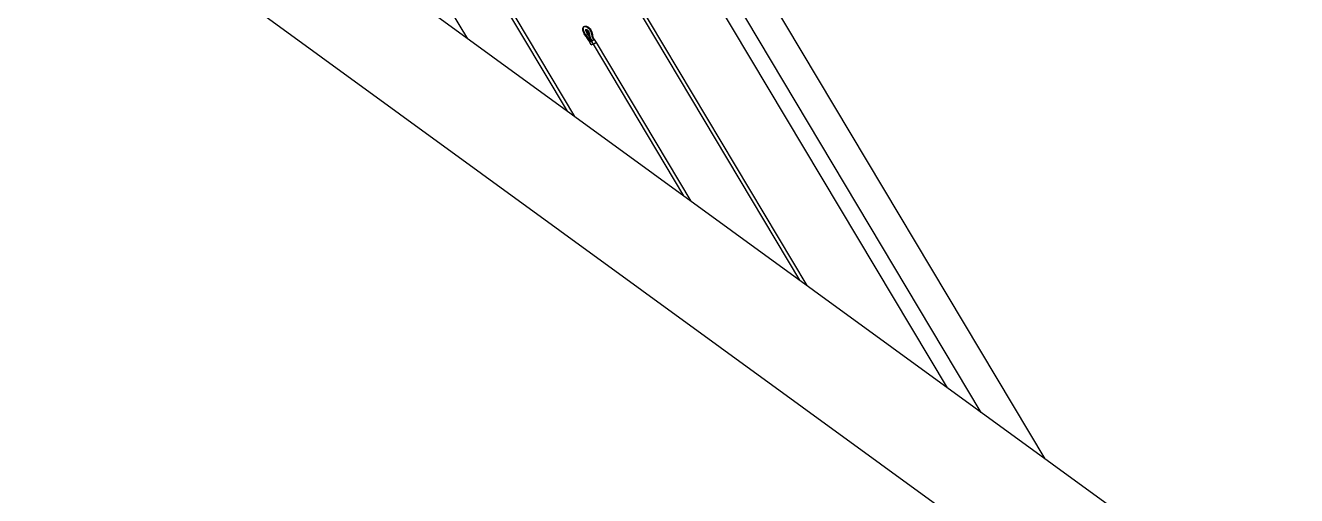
# Model space of a CAD drawing. Extents: x 0 to 478, y 0 to 515.
# Drawn here: x 178.5 to 356.9, y 237.7 to 303.7 of the extents above; entities that cross this region are included whole.
import ezdxf

# ---------------------------------------------------------------- set-up
doc = ezdxf.new("R2010")
doc.units = 0
doc.layers.get('0').update_dxf_attribs({"linetype": 'CONTINUOUS'})

msp = doc.modelspace()

# ---------------------------------------------------------------- linework, layer by layer
at = {"color": 0}
for p, q in [((356.866, 217.22), (12.152, 468.037)), ((344.816, 208.453), (0.101, 459.267)), ((321.578, 242.897), (214.341, 422.48)), ((307.869, 252.871), (208.493, 419.291)), ((312.608, 249.423), (210.807, 419.908)), ((214.019, 360.497), (255.556, 290.935)), ((213.589, 360.239), (254.525, 291.685)), ((240.546, 301.856), (217.737, 340.053)), ((258.137, 316.507), (287.121, 267.968)), ((258.567, 316.763), (288.151, 267.218)), ((257.885, 301.496), (258.137, 301.071)), ((258.313, 301.752), (258.567, 301.327)), ((257.89, 301.005), (257.637, 301.429)), ((258.137, 301.071), (270.823, 279.827)), ((258.567, 301.327), (271.852, 279.078))]:
    msp.add_line(p, q, dxfattribs=at)
for points in [[(256.694, 303.225), (256.698, 303.301), (256.717, 303.364), (256.749, 303.422)], [(256.906, 302.802), (256.798, 303.039), (256.734, 303.277), (256.784, 303.437)], [(256.749, 303.422), (256.778, 303.473), (256.815, 303.514), (256.861, 303.549)], [(256.784, 303.437), (256.799, 303.485), (256.825, 303.523), (256.861, 303.549)], [(256.861, 303.549), (256.928, 303.597), (257.006, 303.622), (257.092, 303.625)], [(256.861, 303.549), (256.938, 303.604), (257.047, 303.602), (257.185, 303.543)], [(257.092, 303.625), (257.19, 303.627), (257.294, 303.598), (257.4, 303.538)], [(257.185, 303.543), (257.383, 303.451), (257.593, 303.247), (257.741, 303)], [(257.4, 303.538), (257.561, 303.445), (257.726, 303.277), (257.838, 303.087)], [(256.781, 302.791), (256.72, 302.945), (256.686, 303.097), (256.694, 303.225)], [(257.056, 302.276), (256.947, 302.442), (256.848, 302.617), (256.781, 302.791)], [(257.298, 302.154), (257.167, 302.332), (257.015, 302.563), (256.906, 302.802)], [(257.248, 302.008), (257.182, 302.092), (257.117, 302.182), (257.056, 302.276)], [(257.103, 303.124), (257.103, 303.124), (257.132, 303.126), (257.154, 303.144)], [(257.169, 303.093), (257.121, 303.124), (257.103, 303.124), (257.103, 303.124)], [(257.2, 302.779), (257.128, 302.934), (257.108, 303.054), (257.125, 303.103)], [(257.125, 303.103), (257.131, 303.12), (257.14, 303.134), (257.154, 303.144)], [(257.154, 303.144), (257.185, 303.168), (257.234, 303.166), (257.28, 303.144)], [(257.328, 302.945), (257.276, 303.01), (257.215, 303.064), (257.169, 303.093)], [(257.488, 302.306), (257.39, 302.434), (257.269, 302.625), (257.2, 302.779)], [(257.216, 303.058), (257.233, 303.007), (257.255, 302.949), (257.281, 302.89)], [(257.637, 301.429), (257.511, 301.642), (257.38, 301.841), (257.248, 302.008)], [(257.28, 303.144), (257.347, 303.116), (257.445, 303.02), (257.495, 302.936)], [(257.281, 302.89), (257.36, 302.722), (257.471, 302.544), (257.587, 302.387)], [(257.47, 301.926), (257.412, 302.008), (257.365, 302.063), (257.298, 302.154)], [(257.422, 302.806), (257.397, 302.854), (257.365, 302.901), (257.328, 302.945)], [(257.5, 302.602), (257.484, 302.67), (257.458, 302.737), (257.422, 302.806)], [(257.727, 301.524), (257.606, 301.728), (257.529, 301.845), (257.47, 301.926)], [(257.67, 302.063), (257.591, 302.174), (257.533, 302.242), (257.488, 302.306)], [(257.495, 302.936), (257.544, 302.855), (257.588, 302.708), (257.617, 302.529)], [(257.549, 302.372), (257.536, 302.449), (257.521, 302.526), (257.5, 302.602)], [(257.654, 301.953), (257.597, 302.102), (257.568, 302.245), (257.549, 302.372)], [(257.587, 302.387), (257.613, 302.353), (257.639, 302.318), (257.666, 302.284)], [(257.617, 302.529), (257.634, 302.44), (257.649, 302.325), (257.699, 302.169)], [(257.727, 301.524), (257.664, 301.479), (257.63, 301.442), (257.637, 301.429)], [(257.885, 301.496), (257.79, 301.65), (257.714, 301.803), (257.654, 301.953)], [(257.976, 301.59), (257.844, 301.811), (257.748, 301.955), (257.67, 302.063)], [(257.699, 302.169), (257.75, 302.015), (257.835, 301.825), (257.976, 301.59)], [(257.828, 301.59), (257.792, 301.569), (257.758, 301.546), (257.727, 301.524)], [(257.741, 303), (257.888, 302.751), (257.929, 302.539), (257.965, 302.34)], [(257.761, 301.464), (257.831, 301.496), (257.912, 301.545), (257.976, 301.59)], [(257.838, 303.087), (257.963, 302.871), (258.007, 302.654), (258.04, 302.459)], [(257.885, 301.496), (257.876, 301.508), (257.912, 301.545), (257.976, 301.59)], [(258.009, 301.529), (257.94, 301.496), (257.89, 301.483), (257.885, 301.496)], [(257.94, 301.651), (257.94, 301.651), (257.94, 301.651), (257.938, 301.65)], [(257.965, 302.34), (257.983, 302.24), (257.993, 302.161), (258.025, 302.063)], [(258.222, 301.655), (258.16, 301.611), (258.076, 301.56), (258.009, 301.529)], [(258.025, 302.063), (258.058, 301.965), (258.109, 301.845), (258.222, 301.655)], [(258.04, 302.459), (258.058, 302.347), (258.076, 302.252), (258.122, 302.133)], [(258.122, 302.133), (258.166, 302.016), (258.236, 301.88), (258.313, 301.752)], [(258.186, 301.716), (258.257, 301.75), (258.306, 301.764), (258.313, 301.752)], [(258.313, 301.752), (258.322, 301.739), (258.286, 301.702), (258.222, 301.655)], [(257.637, 301.429), (257.645, 301.417), (257.692, 301.429), (257.761, 301.464)], [(257.981, 301.101), (257.918, 301.055), (257.882, 301.017), (257.89, 301.005)], [(257.89, 301.005), (257.901, 300.987), (258.005, 301.027), (258.122, 301.097)], [(258.137, 301.071), (258.13, 301.083), (258.165, 301.121), (258.228, 301.166)], [(258.137, 301.071), (258.13, 301.083), (258.165, 301.121), (258.228, 301.166)], [(258.373, 301.165), (258.254, 301.096), (258.148, 301.053), (258.137, 301.071)], [(258.261, 301.105), (258.192, 301.073), (258.144, 301.059), (258.137, 301.071)], [(258.475, 301.232), (258.413, 301.187), (258.331, 301.14), (258.261, 301.105)], [(258.567, 301.327), (258.578, 301.308), (258.491, 301.235), (258.373, 301.165)], [(258.439, 301.293), (258.51, 301.327), (258.559, 301.34), (258.567, 301.327)], [(258.567, 301.327), (258.574, 301.316), (258.539, 301.279), (258.475, 301.232)]]:
    msp.add_open_spline(points, degree=3, dxfattribs=at)

doc.saveas('drawing.dxf')
